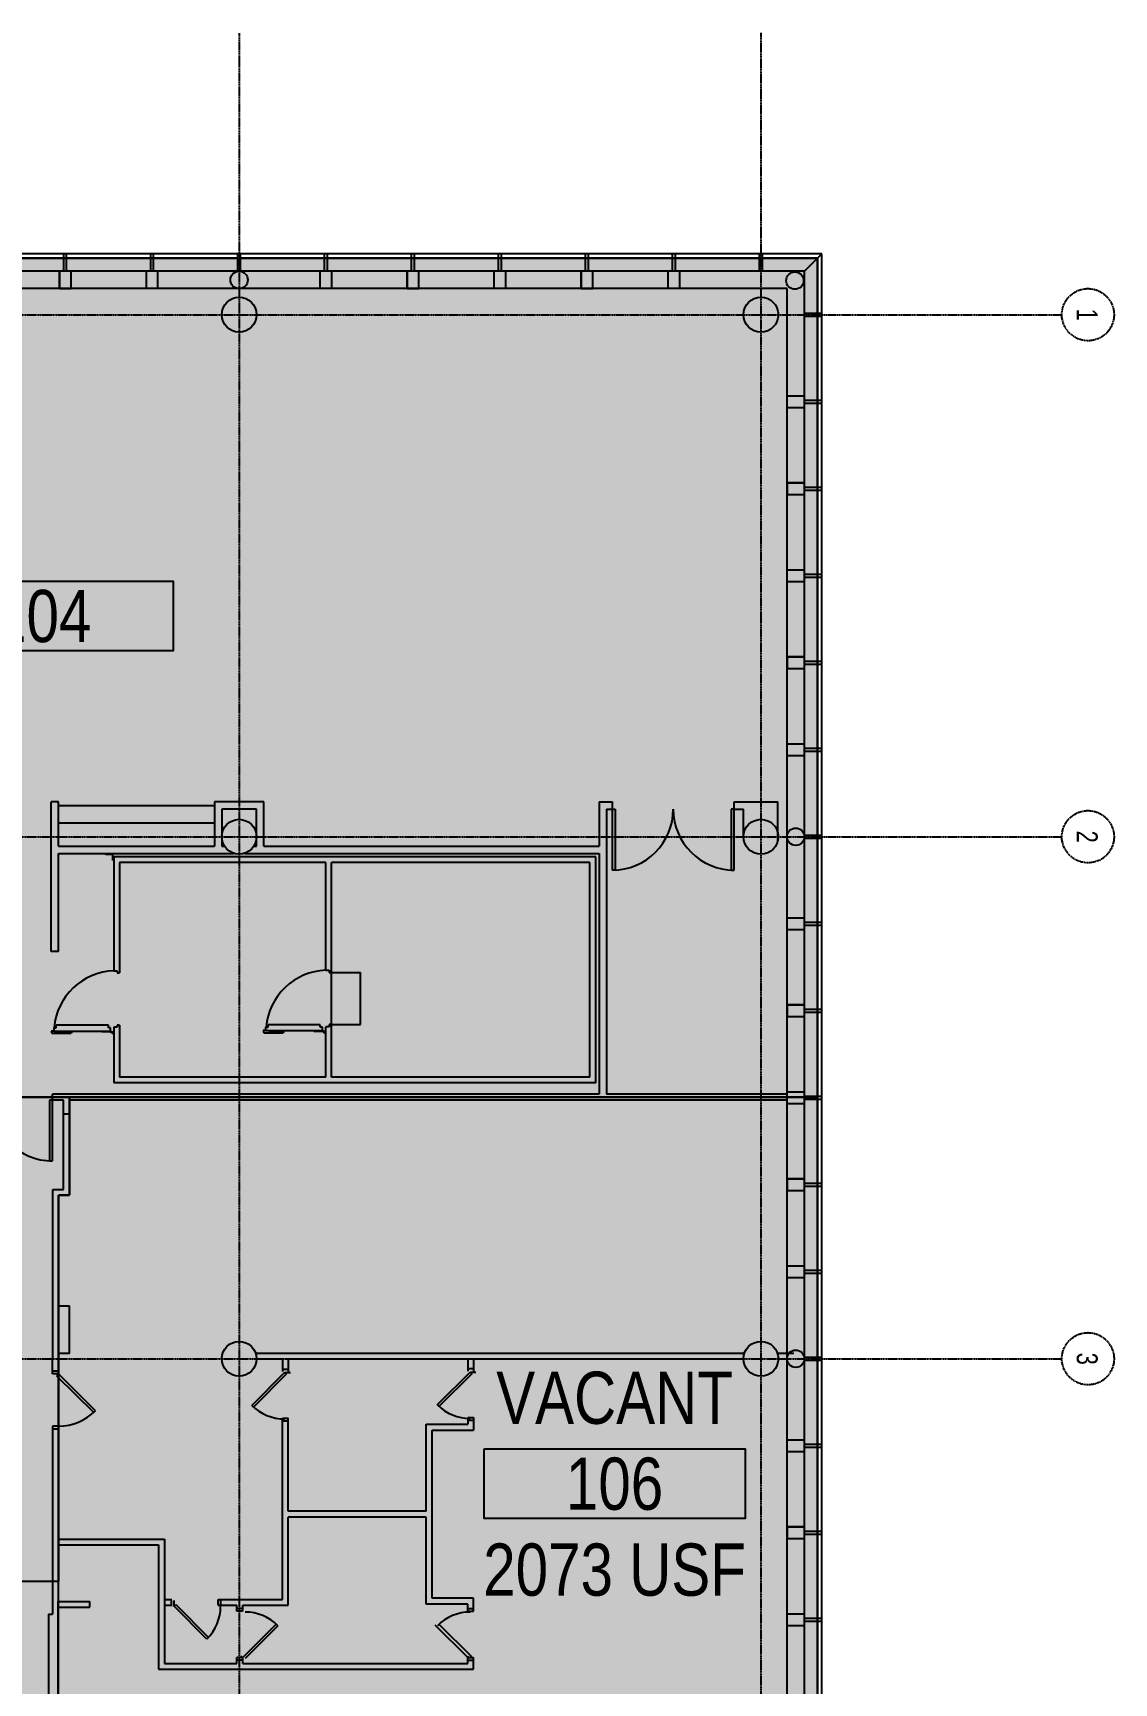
# Model space of a CAD drawing. Header units: inches. Extents: x 0 to 3574, y 0 to 3009.
# Drawn here: x 2828 to 3574, y 1872 to 3009 of the extents above; entities that cross this region are included whole.
import ezdxf
from ezdxf.enums import TextEntityAlignment as Align

# ---------------------------------------------------------------- set-up
doc = ezdxf.new("R2010")
doc.units = ezdxf.units.IN
doc.header["$MEASUREMENT"] = 0
doc.linetypes.add('CENTER2', pattern=[1.125, 0.75, -0.125, 0.125, -0.125])
doc.linetypes.add('HIDDEN', pattern=[0.375, 0.25, -0.125])
for name, color, linetype in [('1 BOMA GROSS', 3, 'HIDDEN'), ('3 SUITE TENANT', 4, 'HIDDEN'), ('3 SUITE TENANT area', 151, 'HIDDEN'), ('3 SUITE TENANT DARK', 4, 'HIDDEN'), ('3 SUITE TENANT DARK area', 150, 'HIDDEN'), ('4 COMMON area', 51, 'HIDDEN'), ('4 COMMON BUILDING', 2, 'HIDDEN'), ('6 COMMON BLDG', 50, 'HIDDEN'), ('A-Area-Spce-Iden', 110, 'Continuous'), ('A-Area-Spce-Sqft', 81, 'Continuous'), ('A-DOOR', 113, 'Continuous'), ('A-FLOR-CASE', 10, 'Continuous'), ('A-GLAZ', 113, 'Continuous'), ('A-GLAZ-SILL', 44, 'Continuous'), ('A-WALL', 130, 'Continuous'), ('S-COLS', 122, 'Continuous'), ('S-Grid', 34, 'CENTER2')]:
    doc.layers.add(name, color=color, linetype=linetype)
doc.styles.add('ARCHITEC', font='ASG')
doc.styles.get("Standard").update_dxf_attribs({"font": 'arial.ttf'})

# ---------------------------------------------------------------- blocks, each defined once
blk = doc.blocks.new('ADO002')
for p, q in [((-0.451, 1), (-0.5, 1)), ((-0.5, 1), (-0.5, 0)), ((-0.451, 0), (-0.451, 1)), ((-0.5, 0), (-0.451, 0))]:
    blk.add_line(p, q)
blk.add_arc((-0.5, 0), 1, 0, 90)
at = {"width": 0.75, "flags": 9}
blk.add_attdef('DETAIL', (-0.696, 0.165), '', height=0.0938, rotation=90, dxfattribs=at)
blk = doc.blocks.new('ADO402')
for p, q in [((-0.476, 0.5), (-0.5, 0.5)), ((-0.5, 0.5), (-0.5, 0)), ((-0.476, 0), (-0.476, 0.5)), ((0.476, 0.499), (0.5, 0.5)), ((0.476, 0), (0.476, 0.499)), ((0.5, 0.5), (0.5, 0)), ((-0.5, 0), (-0.476, 0)), ((0.5, 0), (0.476, 0))]:
    blk.add_line(p, q)
for centre, start, end in [((-0.5, 0), 0, 90), ((0.5, 0), 90, 180)]:
    blk.add_arc(centre, 0.5, start, end)
at = {"style": 'ARCHITEC', "flags": 1}
blk.add_attdef('SILLHT', text='', height=0.1, dxfattribs=at).set_placement((0, 0), align=Align.MIDDLE)
blk = doc.blocks.new('FLOR-ROOM-TAG')
at = {"layer": 'A-Area-Spce-Iden'}
blk.add_lwpolyline([(-0.2344, -0.0918), (0.2344, -0.0918), (0.2344, -0.2168), (-0.2344, -0.2168)], close=True, dxfattribs=at)
at = {"width": 0.8}
for tag, p in [('AARMLBL1', (0, 0.125)), ('AARMLBL2', (0, 0))]:
    blk.add_attdef(tag, text='', height=0.0938, dxfattribs=at).set_placement(p, align=Align.MIDDLE_CENTER)
at = {"layer": 'A-Area-Spce-Iden', "width": 0.8}
blk.add_attdef('AARMNUM', text='', height=0.0938, dxfattribs=at).set_placement((0, -0.1543), align=Align.MIDDLE_CENTER)
at = {"layer": 'A-Area-Spce-Sqft', "width": 0.8}
blk.add_attdef('AARMAREA', text='', height=0.0938, dxfattribs=at).set_placement((0, -0.3086), align=Align.MIDDLE_CENTER)

msp = doc.modelspace()

# ---------------------------------------------------------------- hatches: boundary and pattern name
at = {"layer": '3 SUITE TENANT area', "transparency": 33554495}
h = msp.add_hatch(color=256, dxfattribs=at)
h.dxf.hatch_style = 1
h.paths.add_polyline_path([(3369.3, 2275.6), (3369.3, 1739.2), (3134.5, 1739.2), (3134.5, 1676.3), (2845.7, 1676.3), (2845.7, 2207.9), (2853.2, 2207.9), (2853.2, 2275.6)])
at = {"layer": '3 SUITE TENANT DARK area', "transparency": 33554495}
h = msp.add_hatch(color=256, dxfattribs=at)
h.dxf.hatch_style = 1
h.paths.add_polyline_path([(2198.3, 2624.4), (2198.3, 2627.2), (2255.5, 2627.2), (2255.5, 2854.2), (3369.3, 2854.2), (3369.3, 2275.6), (3369.3, 2275.6), (2198.3, 2275.6)])
at = {"layer": '4 COMMON area', "transparency": 33554495}
h = msp.add_hatch(color=256, dxfattribs=at)
h.dxf.hatch_style = 1
h.paths.add_polyline_path([(2780.8, 1941.6), (2606.3, 1941.6), (2606.3, 1911.6), (2509.3, 1911.6), (2509.3, 2078.2), (2651.3, 2078.2), (2651.3, 2112.2), (2509.3, 2112.2), (2509.3, 2273.6), (2509.3, 2275.6), (2780.8, 2275.6), (2780.8, 2065.2)])
h.paths.add_polyline_path([(2780.8, 2275.6), (2853.2, 2275.6), (2853.2, 2207.9), (2845.7, 2207.9), (2845.6, 1941.6), (2780.8, 1941.6)])
at = {"layer": '6 COMMON BLDG', "transparency": 33554495}
h = msp.add_hatch(color=256, dxfattribs=at)
h.dxf.hatch_style = 1
h.paths.add_polyline_path([(2606.3, 1941.6), (2606.3, 1842.3), (2780.8, 1842.3), (2780.8, 1676.3), (2844.8, 1676.3), (2845.6, 1941.6)])

# ---------------------------------------------------------------- linework, layer by layer
at = {"layer": '1 BOMA GROSS'}
msp.add_lwpolyline([(1950.8, 2694.7), (2188.8, 2694.7), (2188.8, 2854.2), (3369.3, 2854.2), (3369.3, 1674.5), (3210.2, 1674.5), (3210.2, 1435.8), (3369.3, 1435.8), (3369.3, 1007.7), (3366.4, 1007.7), (3366.4, 721.2), (3328.9, 721.2), (3328.9, 669.2), (3328.9, 588.8), (3372.2, 588.8), (3372.2, 262.6), (2254.3, 262.6), (2222.5, 262.6), (2222.5, 243.6), (2140.5, 243.6), (2140.5, 262.3), (2130.2, 262.3), (1171.3, 262.3)], dxfattribs=at)
at = {"layer": '3 SUITE TENANT'}
msp.add_lwpolyline([(2198.3, 2624.4), (2198.3, 2627.2), (2255.5, 2627.2), (2255.5, 2854.2), (3369.3, 2854.2), (3369.3, 2275.6), (3369.3, 2275.6), (2198.3, 2275.6), (2198.3, 2624.4)], close=True, dxfattribs=at)
at = {"layer": '3 SUITE TENANT DARK'}
msp.add_lwpolyline([(3369.3, 2275.6), (3369.3, 1739.2), (3134.5, 1739.2), (3134.5, 1676.3), (2845.7, 1676.3), (2845.7, 2207.9), (2853.2, 2207.9), (2853.2, 2275.6)], close=True, dxfattribs=at)
at = {"layer": '4 COMMON BUILDING'}
for points in [[(2780.8, 2275.6), (2853.2, 2275.6), (2853.2, 2207.9), (2845.7, 2207.9), (2845.6, 1941.6), (2780.8, 1941.6), (2780.8, 2275.6)], [(2606.3, 1941.6), (2606.3, 1842.3), (2780.8, 1842.3), (2780.8, 1676.3), (2844.8, 1676.3), (2845.6, 1941.6), (2606.3, 1941.6)]]:
    msp.add_lwpolyline(points, close=True, dxfattribs=at)
at = {"layer": 'A-DOOR'}
for p, q in [((2842.6, 2321.2), (2840.6, 2321.2)), ((2840.6, 2321.2), (2841.1, 2319.7)), ((2842.6, 2321.2), (2842.6, 2323.5)), ((2842.6, 2323.5), (2844.1, 2323.5)), ((2842.6, 2321.2), (2881.6, 2321.2)), ((2844.1, 2323.5), (2844.1, 2325.2)), ((2880.1, 2325.2), (2844.1, 2325.2)), ((2845.1, 2321.2), (2845.6, 2320)), ((2853.8, 2321.2), (2853.3, 2320)), ((2855, 2321.2), (2854.4, 2319.7)), ((2875.6, 2321.2), (2875.6, 2320.9)), ((2880.1, 2323.5), (2880.1, 2325.2)), ((2881.6, 2323.5), (2880.1, 2323.5)), ((2881.6, 2321.2), (2881.6, 2323.5)), ((2881.6, 2321.2), (2882.7, 2320.7)), ((2986.8, 2321.5), (2987.3, 2320)), ((2988.8, 2321.5), (2986.8, 2321.5)), ((2988.8, 2323.8), (2990.3, 2323.8)), ((2988.8, 2321.5), (2988.8, 2323.8)), ((2988.8, 2321.5), (3027.8, 2321.5)), ((3026.3, 2325.5), (2990.3, 2325.5)), ((2990.3, 2323.8), (2990.3, 2325.5)), ((2991.3, 2321.5), (2991.8, 2320.3)), ((3000, 2321.5), (2999.5, 2320.3)), ((3001.2, 2321.5), (3000.6, 2320)), ((3021.8, 2321.5), (3021.8, 2321.2)), ((3026.3, 2323.8), (3026.3, 2325.5)), ((3027.8, 2323.8), (3026.3, 2323.8)), ((3027.8, 2321.5), (3027.8, 2323.8)), ((3027.8, 2321.5), (3028.9, 2321)), ((2841.1, 2319.7), (2854.4, 2319.7)), ((2845.6, 2320), (2853.3, 2320)), ((2875.6, 2320.9), (2881.2, 2320.7)), ((2881.8, 2320.4), (2882.5, 2319.9)), ((2882.8, 2319.7), (2883.8, 2319.7)), ((2987.3, 2320), (3000.6, 2320)), ((2991.8, 2320.3), (2999.5, 2320.3)), ((3021.8, 2321.2), (3027.4, 2321)), ((3028, 2320.7), (3028.7, 2320.2)), ((3029, 2320), (3030, 2320)), ((3029.7, 2321), (3030, 2321)), ((3029.7, 2320), (3029.7, 2321)), ((2844.4, 2083.4), (2870, 2058.1)), ((2844.4, 2083.4), (2870, 2058.1)), ((2871.2, 2059.3), (2845.6, 2084.7)), ((2871.2, 2059.3), (2845.6, 2084.7)), ((2979.1, 2063), (3001.7, 2085.7)), ((3002.8, 2084.6), (2980.2, 2061.9)), ((3107, 2063.4), (3129.7, 2086)), ((3130.8, 2084.9), (3108.1, 2062.3)), ((2948.1, 1901.9), (2925.5, 1924.6)), ((2926.6, 1925.7), (2949.2, 1903)), ((2973.3, 1889.6), (2995.9, 1912.2)), ((3105.4, 1911.7), (3128, 1889.1)), ((3130.8, 1889.6), (3108.1, 1912.2)), ((2997, 1911.1), (2974.4, 1888.5))]:
    msp.add_line(p, q, dxfattribs=at)
for centre in [(2882.8, 2320.2), (3029, 2320.5)]:
    msp.add_circle(centre, 0.5, dxfattribs=at)
for centre, radius, start, end in [((2885.4, 2319.9), 42.9, 92.0653, 175.2124), ((3031.6, 2320.2), 42.9, 92.0653, 175.2124), ((2881.2, 2319.7), 1, 49.697, 88.129), ((3027.4, 2320), 1, 49.697, 88.129), ((3001.7, 2085.7), 32, 225, 270), ((3129.7, 2086), 32, 225, 270), ((2845.6, 2084.7), 36, 270.2335, 315.2335), ((2845.6, 2084.7), 36, 270.2335, 315.2335), ((2925.5, 1924.6), 32, 315, 0), ((2974.4, 1888.5), 32, 45, 90), ((3129.7, 1888.5), 32, 90, 135)]:
    msp.add_arc(centre, radius, start, end, dxfattribs=at)
at = {"layer": 'A-FLOR-CASE'}
for p, q in [((2845.7, 2476.7), (2953.3, 2476.7)), ((2845.7, 2464.7), (2953.3, 2464.7))]:
    msp.add_line(p, q, dxfattribs=at)
at = {"layer": 'A-GLAZ'}
for p, q in [((3372.3, 2857.2), (2190.8, 2857.2)), ((2849.3, 2845.2), (2849.3, 2857.2)), ((2851.3, 2845.2), (2851.3, 2857.2)), ((2909.3, 2845.2), (2909.3, 2857.2)), ((2911.3, 2845.2), (2911.3, 2857.2)), ((2969.3, 2845.2), (2969.3, 2857.2)), ((2971.3, 2845.2), (2971.3, 2857.2)), ((3029.3, 2845.2), (3029.3, 2857.2)), ((3031.3, 2845.2), (3031.3, 2857.2)), ((3089.3, 2845.2), (3089.3, 2857.2)), ((3091.3, 2845.2), (3091.3, 2857.2)), ((3149.3, 2845.2), (3149.3, 2857.2)), ((3151.3, 2845.2), (3151.3, 2857.2)), ((3209.3, 2845.2), (3209.3, 2857.2)), ((3211.3, 2845.2), (3211.3, 2857.2)), ((3269.3, 2845.2), (3269.3, 2857.2)), ((3271.3, 2845.2), (3271.3, 2857.2)), ((3329.3, 2845.2), (3329.3, 2857.2)), ((3331.3, 2845.2), (3331.3, 2857.2)), ((3360.3, 2845.2), (3372.3, 2857.2)), ((3372.3, 1675.3), (3372.3, 2857.2)), ((3369.3, 2854.2), (2193.8, 2854.2)), ((3360.3, 2845.2), (2195.3, 2845.2)), ((3360.3, 1674.3), (3360.3, 2845.2)), ((3369.3, 1678.3), (3369.3, 2854.2)), ((3360.3, 2816.2), (3372.3, 2816.2)), ((3360.3, 2814.2), (3372.3, 2814.2)), ((3360.3, 2756.2), (3372.3, 2756.2)), ((3360.3, 2754.2), (3372.3, 2754.2)), ((3360.3, 2696.2), (3372.3, 2696.2)), ((3360.3, 2694.2), (3372.3, 2694.2)), ((3360.3, 2636.2), (3372.3, 2636.2)), ((3360.3, 2634.2), (3372.3, 2634.2)), ((3360.3, 2576.2), (3372.3, 2576.2)), ((3360.3, 2574.2), (3372.3, 2574.2)), ((3360.3, 2516.2), (3372.3, 2516.2)), ((3360.3, 2514.2), (3372.3, 2514.2)), ((3360.3, 2456.2), (3372.3, 2456.2)), ((3360.3, 2454.2), (3372.3, 2454.2)), ((3360.3, 2396.2), (3372.3, 2396.2)), ((3360.3, 2394.2), (3372.3, 2394.2)), ((3360.3, 2336.2), (3372.3, 2336.2)), ((3360.3, 2334.2), (3372.3, 2334.2)), ((3360.3, 2276.2), (3372.3, 2276.2)), ((3360.3, 2274.2), (3372.3, 2274.2)), ((3360.3, 2216.2), (3372.3, 2216.2)), ((3360.3, 2214.2), (3372.3, 2214.2)), ((3360.3, 2156.2), (3372.3, 2156.2)), ((3360.3, 2154.2), (3372.3, 2154.2)), ((3360.3, 2096.2), (3372.3, 2096.2)), ((3360.3, 2094.2), (3372.3, 2094.2)), ((3360.3, 2036.2), (3372.3, 2036.2)), ((3360.3, 2034.2), (3372.3, 2034.2)), ((3360.3, 1976.2), (3372.3, 1976.2)), ((3360.3, 1974.2), (3372.3, 1974.2)), ((3360.3, 1916.2), (3372.3, 1916.2)), ((3360.3, 1914.2), (3372.3, 1914.2))]:
    msp.add_line(p, q, dxfattribs=at)
at = {"layer": 'A-GLAZ-SILL'}
for p, q in [((3348.3, 2833.2), (2195.3, 2833.2)), ((3348.3, 1739.2), (3348.3, 2833.2))]:
    msp.add_line(p, q, dxfattribs=at)
at = {"layer": 'A-WALL'}
for p, q in [((2846.3, 2833.2), (2846.3, 2845.2)), ((2854.3, 2833.2), (2854.3, 2845.2)), ((2906.3, 2833.2), (2906.3, 2845.2)), ((2914.3, 2833.2), (2914.3, 2845.2)), ((3026.3, 2833.2), (3026.3, 2845.2)), ((3034.3, 2833.2), (3034.3, 2845.2)), ((3086.3, 2833.2), (3086.3, 2845.2)), ((3094.3, 2833.2), (3094.3, 2845.2)), ((3146.3, 2833.2), (3146.3, 2845.2)), ((3154.3, 2833.2), (3154.3, 2845.2)), ((3206.3, 2833.2), (3206.3, 2845.2)), ((3214.3, 2833.2), (3214.3, 2845.2)), ((3266.3, 2833.2), (3266.3, 2845.2)), ((3274.3, 2833.2), (3274.3, 2845.2)), ((3348.3, 2833.2), (3348.3, 2833.2)), ((3348.3, 2759.2), (3360.3, 2759.2)), ((3348.3, 2751.2), (3360.3, 2751.2)), ((3348.3, 2699.2), (3360.3, 2699.2)), ((3348.3, 2691.2), (3360.3, 2691.2)), ((3348.3, 2639.2), (3360.3, 2639.2)), ((3348.3, 2631.2), (3360.3, 2631.2)), ((3348.3, 2579.2), (3360.3, 2579.2)), ((3348.3, 2571.2), (3360.3, 2571.2)), ((3348.3, 2519.2), (3360.3, 2519.2)), ((3348.3, 2511.2), (3360.3, 2511.2)), ((2840.7, 2376.1), (2840.7, 2479.2)), ((2845.7, 2479.2), (2840.7, 2479.2)), ((2845.7, 2448.7), (2845.7, 2479.2)), ((2987.3, 2479.2), (2953.3, 2479.2)), ((2953.3, 2479.2), (2953.3, 2448.7)), ((2982.3, 2474.2), (2958.3, 2474.2)), ((2958.3, 2474.2), (2958.3, 2448.7)), ((2982.3, 2448.7), (2982.3, 2474.2)), ((2987.3, 2448.7), (2987.3, 2479.2)), ((3218.8, 2479.2), (3223.8, 2479.2)), ((3218.8, 2479.2), (3218.8, 2448.7)), ((3223.8, 2479.2), (3227.8, 2479.2)), ((3223.8, 2474.2), (3223.8, 2277.6)), ((3223.8, 2474.2), (3227.8, 2474.2)), ((3227.8, 2474.2), (3227.8, 2479.2)), ((3311.8, 2479.2), (3342, 2479.2)), ((3311.8, 2474.2), (3311.8, 2479.2)), ((3311.8, 2474.2), (3318.3, 2474.2)), ((3318.3, 2455.4), (3318.3, 2474.2)), ((3342, 2452.4), (3342, 2479.2)), ((2845.7, 2448.7), (2953.3, 2448.7)), ((2958.3, 2448.7), (2960.2, 2448.7)), ((2980.4, 2448.7), (2982.3, 2448.7)), ((2987.3, 2448.7), (3218.8, 2448.7)), ((2845.7, 2443.7), (2966.6, 2443.7)), ((2845.7, 2376.1), (2845.7, 2443.7)), ((2883, 2443), (2878.1, 2443)), ((2883, 2443), (2883, 2438.7)), ((3216.3, 2441.4), (2883.8, 2441.4)), ((2883.8, 2441.4), (2883.8, 2384.9)), ((3030, 2437.4), (2887.8, 2437.4)), ((2887.8, 2437.4), (2887.8, 2361.3)), ((2974, 2443.7), (3218.8, 2443.7)), ((3030, 2363.1), (3030, 2437.4)), ((3212.3, 2437.4), (3034, 2437.4)), ((3034, 2361.6), (3034, 2437.4)), ((3212.3, 2289.4), (3212.3, 2437.4)), ((3216.3, 2336.9), (3216.3, 2441.4)), ((3218.8, 2443.7), (3218.8, 2277.6)), ((3348.3, 2399.2), (3360.3, 2399.2)), ((3348.3, 2391.2), (3360.3, 2391.2)), ((2883.8, 2384.9), (2883.8, 2362.8)), ((2845.7, 2376.1), (2840.7, 2376.1)), ((2883.8, 2362.8), (2886.1, 2362.8)), ((2886.1, 2362.8), (2886.1, 2361.3)), ((2886.1, 2361.3), (2887.8, 2361.3)), ((3030, 2363.1), (3032.3, 2363.1)), ((3032.3, 2363.1), (3032.3, 2361.6)), ((3032.3, 2361.6), (3034, 2361.6)), ((3034, 2325.6), (3034, 2361.6)), ((3034, 2361.6), (3054, 2361.6)), ((3054, 2325.6), (3054, 2361.6)), ((3216.3, 2285.4), (3216.3, 2336.9)), ((3348.3, 2339.2), (3360.3, 2339.2)), ((2883.8, 2323.8), (2883.8, 2285.4)), ((2886.1, 2323.8), (2883.8, 2323.8)), ((2887.8, 2325.3), (2886.1, 2325.3)), ((2886.1, 2325.3), (2886.1, 2323.8)), ((2887.8, 2325.3), (2887.8, 2289.4)), ((3030, 2289.4), (3030, 2324.1)), ((3032.3, 2324.1), (3030, 2324.1)), ((3032.3, 2325.6), (3032.3, 2324.1)), ((3034, 2325.6), (3032.3, 2325.6)), ((3034, 2289.4), (3034, 2325.6)), ((3034, 2325.6), (3054, 2325.6)), ((3348.3, 2331.2), (3360.3, 2331.2)), ((3030, 2289.4), (2887.8, 2289.4)), ((3212.3, 2289.4), (3034, 2289.4)), ((3218.8, 2277.6), (2841.6, 2277.6)), ((2841.6, 2273.6), (2841.6, 2277.6)), ((3216.3, 2285.4), (2883.8, 2285.4)), ((3218.8, 2277.6), (2977.6, 2277.6)), ((3348.3, 2277.6), (3223.8, 2277.6)), ((3348.3, 2279.2), (3360.3, 2279.2)), ((2849.2, 2273.6), (2841.6, 2273.6)), ((2849.2, 2259.9), (2849.2, 2273.6)), ((3348.3, 2273.6), (2853.2, 2273.6)), ((2853.2, 2263.9), (2853.2, 2273.6)), ((3348.3, 2271.2), (3360.3, 2271.2)), ((2853.2, 2263.9), (2849.2, 2263.9)), ((2849.2, 2211.9), (2849.2, 2259.9)), ((2853.2, 2207.9), (2853.2, 2263.9)), ((3348.3, 2219.2), (3360.3, 2219.2)), ((2841.7, 2120.2), (2841.7, 2211.9)), ((2841.7, 2211.9), (2849.2, 2211.9)), ((2845.7, 2131.6), (2845.7, 2207.9)), ((2845.7, 2207.9), (2853.2, 2207.9)), ((3348.3, 2211.2), (3360.3, 2211.2)), ((3348.3, 2159.2), (3360.3, 2159.2)), ((3348.3, 2151.2), (3360.3, 2151.2)), ((2845.7, 2131.6), (2853.2, 2131.6)), ((2853.2, 2098.9), (2853.2, 2131.6)), ((2841.7, 2094.9), (2841.7, 2120.2)), ((2841.6, 2094.9), (2841.7, 2094.9)), ((2841.6, 2084.7), (2841.6, 2094.9)), ((2845.6, 2084.7), (2845.6, 2094.9)), ((3093, 2098.9), (2981.7, 2098.9)), ((3000.1, 2094.9), (2982.3, 2094.9)), ((3000.1, 2094.9), (3000.1, 2086.3)), ((3128, 2094.9), (3004.1, 2094.9)), ((3004.1, 2094.9), (3004.1, 2086.3)), ((3318.9, 2098.9), (3093, 2098.9)), ((3128, 2094.9), (3128, 2086.7)), ((3318.3, 2094.9), (3132, 2094.9)), ((3132, 2094.9), (3132, 2086.7)), ((3353, 2098.9), (3341.7, 2098.9)), ((3348.3, 2094.9), (3342.3, 2094.9)), ((2845.7, 2084.7), (2841.6, 2084.7)), ((2845.7, 2086.7), (2841.7, 2086.7)), ((2845.7, 2086.7), (2841.7, 2086.7)), ((2845.7, 2084.7), (2841.7, 2084.7)), ((2845.6, 2084.7), (2844.4, 2083.4)), ((2845.6, 2084.7), (2844.4, 2083.4)), ((3000.1, 2088.1), (3004.1, 2088.1)), ((3001.7, 2085.7), (3005.7, 2085.7)), ((3001.7, 2085.7), (3002.8, 2084.6)), ((3128, 2088.4), (3132, 2088.4)), ((3129.7, 2086), (3130.8, 2084.9)), ((3129.7, 2086), (3133.6, 2086)), ((2845.6, 2048.7), (2841.6, 2048.7)), ((2845.6, 1970.9), (2845.6, 2048.7)), ((3000.1, 1929.2), (3000.1, 2054.2)), ((3000.1, 2054.2), (3004.1, 2054.2)), ((3000.1, 2052.5), (3004.1, 2052.5)), ((3004.1, 1990), (3004.1, 2054.2)), ((3099.4, 1990), (3099.4, 2050)), ((3099.4, 2050), (3128, 2050)), ((3128, 2054.6), (3128, 2050)), ((3128, 2054.6), (3132, 2054.6)), ((3128, 2052.8), (3132, 2052.8)), ((3132, 2054.6), (3132, 2046)), ((2845.6, 2046.7), (2841.6, 2046.7)), ((2845.6, 2046.7), (2841.6, 2046.7)), ((3103.4, 1930), (3103.4, 2046)), ((3103.4, 2046), (3132, 2046)), ((3348.3, 2039.2), (3360.3, 2039.2)), ((3348.3, 2031.2), (3360.3, 2031.2)), ((3099.4, 1990), (3004.1, 1990)), ((3004.1, 1925.2), (3004.1, 1986)), ((3099.4, 1986), (3004.1, 1986)), ((3099.4, 1926), (3099.4, 1986)), ((2845.6, 1970.9), (2918.7, 1970.9)), ((2918.7, 1970.9), (2918.7, 1885.1)), ((3348.3, 1979.2), (3360.3, 1979.2)), ((3348.3, 1971.2), (3360.3, 1971.2)), ((2845.6, 1966.9), (2914.7, 1966.9)), ((2845.6, 1927.8), (2845.6, 1966.9)), ((2914.7, 1966.9), (2914.7, 1881.1)), ((2845.1, 1923.8), (2867.4, 1923.8)), ((2845.1, 1923.8), (2845.1, 1736.2)), ((2845.6, 1927.8), (2867.4, 1927.8)), ((2867.4, 1923.8), (2867.4, 1927.8)), ((2918.7, 1929.2), (2923.9, 1929.2)), ((2918.7, 1929.2), (2923.9, 1929.2)), ((2918.7, 1925.2), (2923.9, 1925.2)), ((2923.7, 1924.6), (2923.7, 1928.6)), ((2925.5, 1924.6), (2925.5, 1928.6)), ((2925.5, 1924.6), (2926.6, 1925.7)), ((2955.9, 1929.2), (3000.1, 1929.2)), ((2955.9, 1925.2), (2955.9, 1929.2)), ((2955.9, 1925.2), (2968.8, 1925.2)), ((2957.7, 1925.2), (2957.7, 1929.2)), ((2968.8, 1921.1), (2968.8, 1925.2)), ((2972.8, 1921.1), (2972.8, 1925.2)), ((2972.8, 1925.2), (3004.1, 1925.2)), ((3128, 1926), (3099.4, 1926)), ((3132, 1930), (3103.4, 1930)), ((3128, 1921.1), (3128, 1926)), ((3132, 1921.1), (3132, 1930)), ((2838.8, 1919.1), (2841.6, 1919.1)), ((2838.8, 1919.1), (2838.8, 1736.2)), ((2972.7, 1922.9), (2968.8, 1922.9)), ((2972.7, 1921.1), (2968.8, 1921.1)), ((3128, 1922.9), (3132, 1922.9)), ((3128, 1921.1), (3132, 1921.1)), ((3348.3, 1919.2), (3360.3, 1919.2)), ((3348.3, 1911.2), (3360.3, 1911.2)), ((2972.7, 1889.1), (2968.8, 1889.1)), ((2968.8, 1885.1), (2968.8, 1889.1)), ((2972.7, 1889.1), (2971.6, 1890.2)), ((2972.8, 1885.1), (2972.8, 1889.1)), ((3128, 1889.1), (3129.1, 1890.2)), ((3128, 1885.1), (3128, 1889.1)), ((3128, 1889.1), (3132, 1889.1)), ((3132, 1881.1), (3132, 1889.1)), ((2914.7, 1881.1), (3132, 1881.1)), ((2918.7, 1885.1), (2968.8, 1885.1)), ((2972.7, 1887.3), (2968.8, 1887.3)), ((2972.8, 1885.1), (3128, 1885.1)), ((3128, 1887.3), (3132, 1887.3))]:
    msp.add_line(p, q, dxfattribs=at)
for points in [[(2854.3, 2845.2), (2846.3, 2845.2), (2846.3, 2833.2), (2854.3, 2833.2)], [(3214.3, 2845.2), (3206.3, 2845.2), (3206.3, 2833.2), (3214.3, 2833.2)], [(3360.3, 2571.2), (3360.3, 2579.2), (3348.3, 2579.2), (3348.3, 2571.2)], [(3360.3, 2211.2), (3360.3, 2219.2), (3348.3, 2219.2), (3348.3, 2211.2)]]:
    msp.add_lwpolyline(points, close=True, dxfattribs=at)
for points in [[(3094.3, 2845.2), (3086.3, 2845.2), (3086.3, 2833.2), (3094.3, 2833.2)], [(3360.3, 2691.2), (3360.3, 2699.2), (3348.3, 2699.2), (3348.3, 2691.2)], [(3360.3, 2331.2), (3360.3, 2339.2), (3348.3, 2339.2), (3348.3, 2331.2)], [(2853.2, 2098.9), (2845.6, 2098.9), (2845.6, 2094.9)], [(2841.6, 2048.7), (2841.6, 1919.1)], [(3360.3, 1971.2), (3360.3, 1979.2), (3348.3, 1979.2), (3348.3, 1971.2)]]:
    msp.add_lwpolyline(points, dxfattribs=at)
for centre in [(2970.3, 2839.2), (3353.7, 2838.7), (3354.3, 2455.2), (3354.3, 2095.2)]:
    msp.add_circle(centre, 6, dxfattribs=at)
at = {"layer": 'S-COLS'}
msp.add_lwpolyline([(3348.3, 2273.6), (3348.3, 2277.6)], dxfattribs=at)
for centre in [(2970.3, 2815.2), (3330.3, 2815.2), (2970.3, 2455.2), (3330.3, 2455.2), (2970.3, 2095.2), (3330.3, 2095.2)]:
    msp.add_circle(centre, 12, dxfattribs=at)
at = {"layer": 'S-Grid'}
for p, q in [((2970.3, 3009.3), (2970.3, 83.7)), ((3330.3, 3009.5), (3330.3, 83.8)), ((36, 2815.2), (3537.9, 2815.2)), ((36, 2455.2), (3537.9, 2455.2)), ((36, 2095.2), (3537.9, 2095.2))]:
    msp.add_line(p, q, dxfattribs=at)
for centre in [(3555.9, 2815.2), (3555.9, 2455.2), (3555.9, 2095.2)]:
    msp.add_circle(centre, 18, dxfattribs=at)

# ---------------------------------------------------------------- block references
at = {"layer": 'A-Area-Spce-Iden'}
ref = msp.add_blockref('FLOR-ROOM-TAG', (2834.8, 2666.6), dxfattribs=dict(at, xscale=384, yscale=384, zscale=384))
ref.add_attrib('AARMNUM', '104', dxfattribs={"height": 36, "width": 0.8}).set_placement((2834.8, 2607.4), align=Align.MIDDLE_CENTER)
at = {"layer": 'A-Area-Spce-Iden', "xscale": 384, "yscale": 384, "zscale": 384}
msp.add_blockref('FLOR-ROOM-TAG', (3229.3, 2068.3), dxfattribs=at).add_auto_attribs({'AARMLBL2': 'VACANT', 'AARMNUM': '106', 'AARMAREA': '2073 USF'})
at = {"layer": 'A-DOOR', "zscale": 84, "rotation": 180}
for name, p, xscale, yscale in [('ADO402', (3269.8, 2474.2), 84, 84), ('ADO002', (2820.6, 2273.6), 42, 42)]:
    msp.add_blockref(name, p, dxfattribs=dict(at, xscale=xscale, yscale=yscale))

# ---------------------------------------------------------------- texts
at = {"layer": 'S-Grid', "width": 0.75}
for tag, p in [('1', (3548.2, 2815.2)), ('2', (3548.2, 2455.2)), ('3', (3548.2, 2095.2))]:
    msp.add_attdef(tag, text='1', height=14.4, rotation=270, dxfattribs=at).set_placement(p, align=Align.CENTER)

doc.saveas('drawing.dxf')
